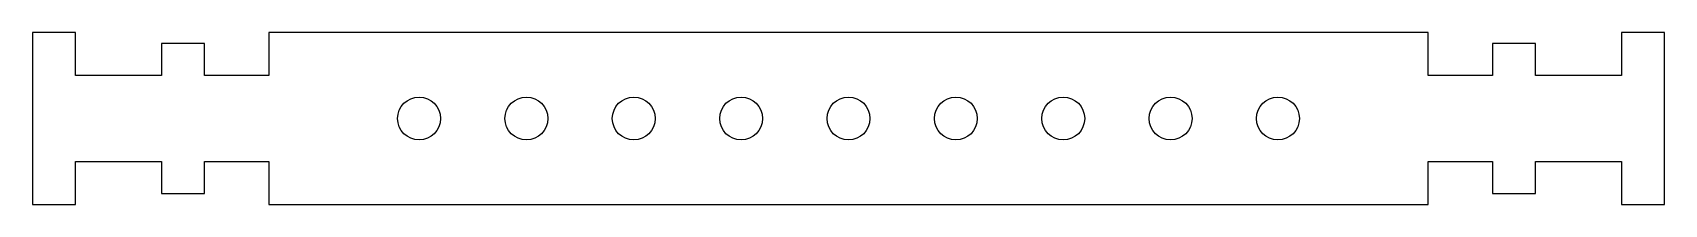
# Model space of a CAD drawing. Header units: millimetres. Extents: x -38 to 38, y -4 to 4.
import ezdxf

# ---------------------------------------------------------------- set-up
doc = ezdxf.new("R2010")
doc.units = ezdxf.units.MM

msp = doc.modelspace()

# ---------------------------------------------------------------- linework, layer by layer
at = {"color": 7, "linetype": 'Continuous', "lineweight": 25}
for p, q in [((-36, 4), (-38, 4)), ((-38, 4), (-38, -4)), ((-36, 2), (-36, 4)), ((27, 4), (-27, 4)), ((-27, 4), (-27, 2)), ((27, 2), (27, 4)), ((38, 4), (36, 4)), ((36, 4), (36, 2)), ((38, -4), (38, 4)), ((-30, 3.5), (-32, 3.5)), ((-32, 3.5), (-32, 2)), ((-30, 2), (-30, 3.5)), ((32, 3.5), (30, 3.5)), ((30, 3.5), (30, 2)), ((32, 2), (32, 3.5)), ((-32, 2), (-36, 2)), ((-27, 2), (-30, 2)), ((30, 2), (27, 2)), ((36, 2), (32, 2)), ((-36, -4), (-36, -2)), ((-36, -2), (-32, -2)), ((-32, -2), (-32, -3.5)), ((-30, -3.5), (-30, -2)), ((-30, -2), (-27, -2)), ((-27, -2), (-27, -4)), ((27, -4), (27, -2)), ((27, -2), (30, -2)), ((30, -2), (30, -3.5)), ((32, -3.5), (32, -2)), ((32, -2), (36, -2)), ((36, -2), (36, -4)), ((-32, -3.5), (-30, -3.5)), ((30, -3.5), (32, -3.5)), ((-38, -4), (-36, -4)), ((-27, -4), (27, -4)), ((36, -4), (38, -4))]:
    msp.add_line(p, q, dxfattribs=at)
for centre in [(-20, 0), (-15, 0), (-10, 0), (-5, 0), (0, 0), (5, 0), (10, 0), (15, 0), (20, 0)]:
    msp.add_circle(centre, 1, dxfattribs=at)

doc.saveas('drawing.dxf')
